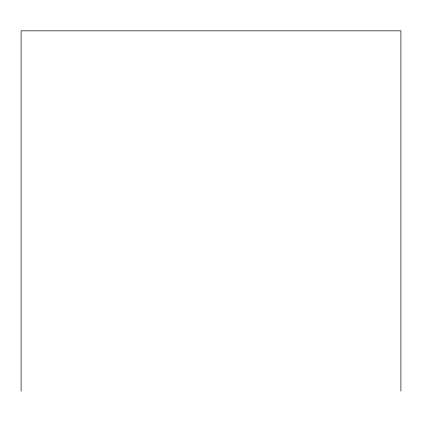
<?xml version="1.0" encoding="UTF-8"?>
<svg xmlns="http://www.w3.org/2000/svg" width="422" height="422" viewBox="0 0 422 422"><rect width="100%" height="100%" fill="white"/><g stroke="black" fill="none" stroke-linecap="round" stroke-linejoin="round"><path stroke-width="0.63" d="M400.9 391.162L400.9 30.838L21.1 30.838L21.1 391.162"/></g></svg>
